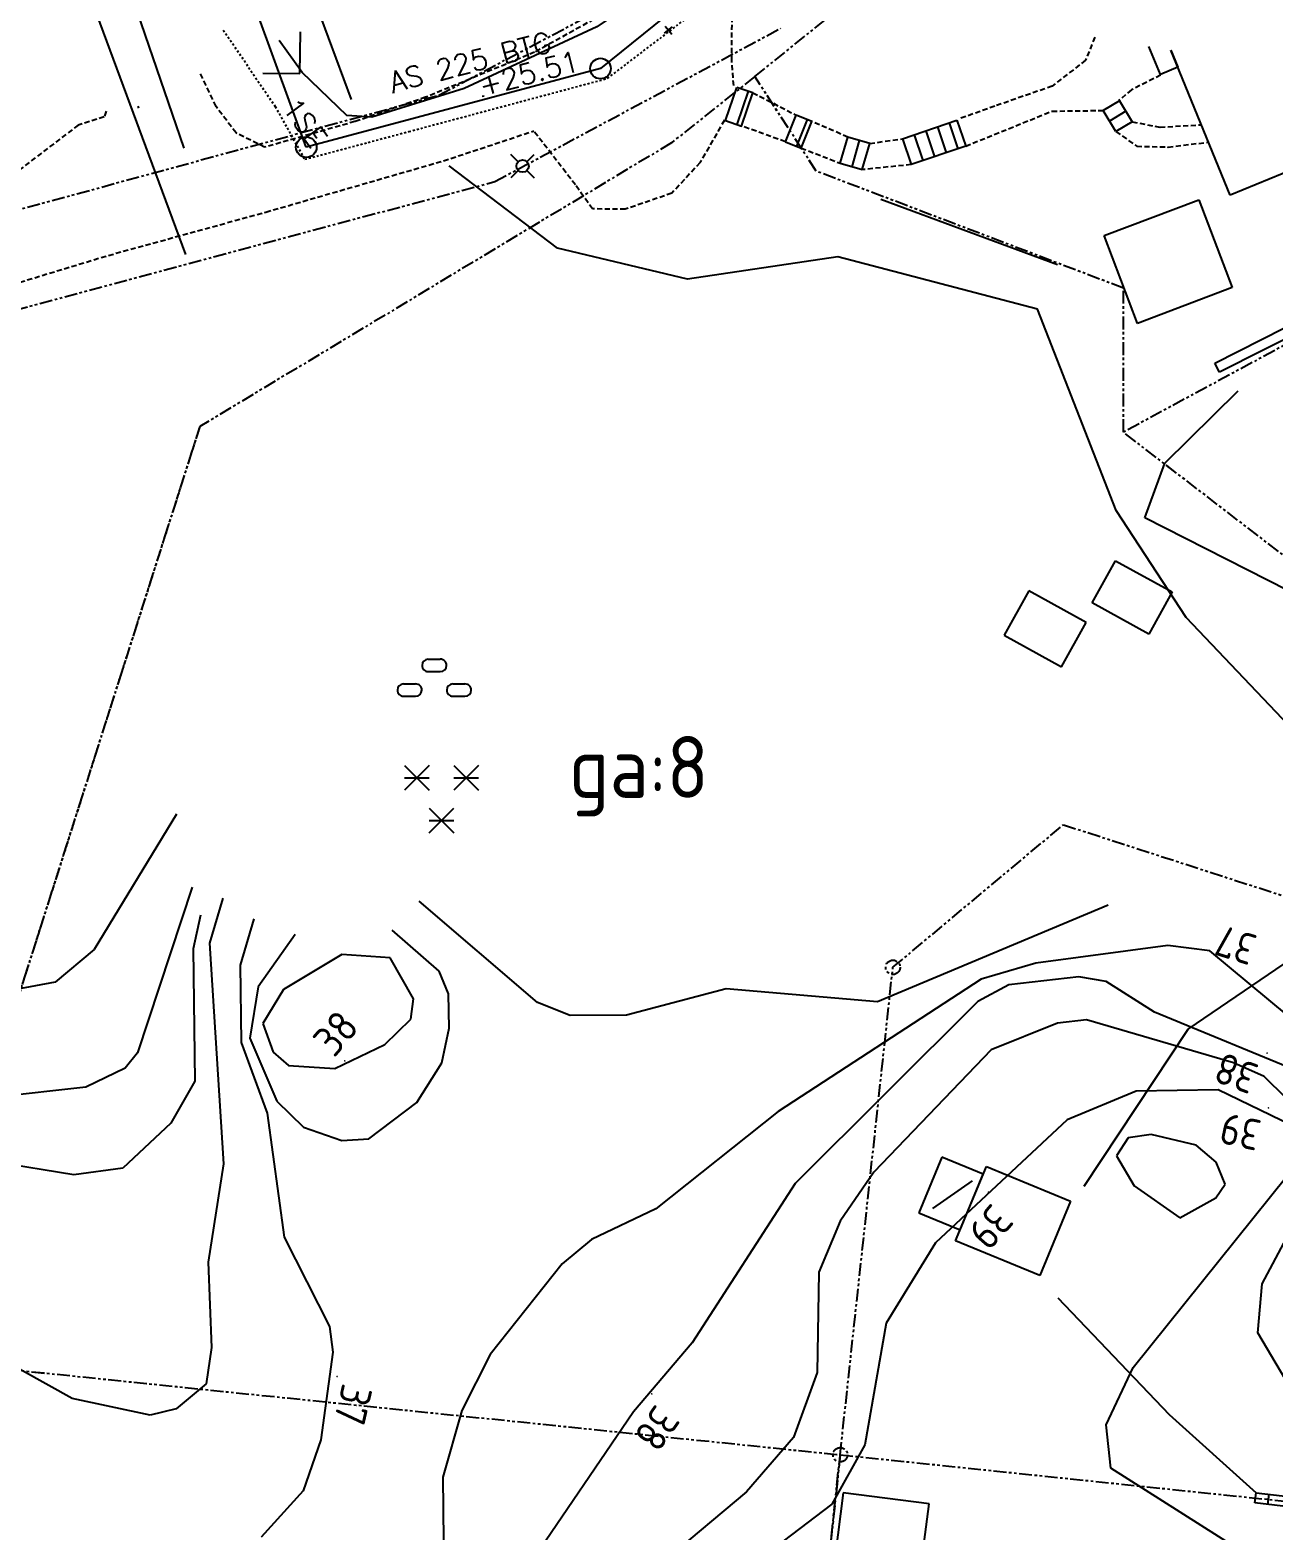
# Model space of a CAD drawing. Header units: metres. Extents: x 139929 to 142176, y 6401995 to 6404420.
# Drawn here: x 140269.7 to 140330.2, y 6402432.4 to 6402505.4 of the extents above; entities that cross this region are included whole.
import ezdxf
from ezdxf.enums import TextEntityAlignment as Align

# ---------------------------------------------------------------- set-up
doc = ezdxf.new("R2010")
doc.units = ezdxf.units.M
doc.header["$LTSCALE"] = 0.5
for name, pattern in [('DASHED', [0.75, 0.5, -0.25]), ('DASHED2', [0.375, 0.25, -0.125]), ('HIDDEN2', [0.1875, 0.125, -0.0625]), ('PHANTOM', [2.5, 1.25, -0.25, 0.25, -0.25, 0.25, -0.25])]:
    doc.linetypes.add(name, pattern=pattern)
doc.layers.get('0').update_dxf_attribs({"color": 1})
doc.layers.add('FAS_HAKPARENTES', color=250, linetype='Continuous', lineweight=18)
doc.layers.add('LM_GRÄNSPUNKT_TEXT_NY', color=94, linetype='Continuous', lineweight=25)
for name, color, linetype in [('M-BEF-BELYSNINGSSTOLPE', 4, 'Continuous'), ('M-BEF-BYGGNAD', 3, 'Continuous'), ('M-BEF-EL', 4, 'ELLEDNING'), ('M-BEF-EL-TEXT', 1, 'Continuous'), ('M-BEF-MARKLINJE', 4, 'Continuous'), ('M-BEF-MUR', 4, 'Continuous'), ('M-BEF-NIVÅ', 4, 'Continuous'), ('M-BEF-NIVÅKURVA-PRIMÄR-0.5M', 12, 'Continuous'), ('M-BEF-NIVÅKURVA-PRIMÄR-1.0M', 12, 'Continuous'), ('M-BEF-STAKET', 4, 'STAKET'), ('M-BEF-TRAPPA', 4, 'Continuous'), ('M-BEF-VA-INFO', 4, 'Continuous'), ('M-BEF-VA-S', 4, 'Continuous'), ('M-BEF-VA-TEXT', 1, 'Continuous'), ('M-BEF-VA-V', 4, 'HIDDEN2'), ('M-BEF-VÄGKANT', 1, 'DASHED'), ('M-GR-FASTIGHETSGRÄNS', 3, 'PHANTOM'), ('M-GR-RÄTTIGHETSGRÄNS', 3, 'DASHED')]:
    doc.layers.add(name, color=color, linetype=linetype)
doc.styles.add('ISO', font='iso.shx', dxfattribs={"height": 2.5})
doc.styles.add('ITALICC', font='italicc', dxfattribs={"oblique": 10})
doc.styles.add('ROMANS', font='romans')
doc.styles.get("Standard").update_dxf_attribs({"font": 'simplex8.shx'})
doc.linetypes.add('ELLEDNING', pattern='A,3,-0.5,["E",Standard,S=0.5,R=0,X=0,Y=-0.25],-0.5', length=4)
doc.linetypes.add('STAKET', pattern='A,7,[134,morastr.shx,S=0.8,R=0,X=0,Y=0],0.6,[134,morastr.shx,S=0.8,R=0,X=0,Y=0],1', length=8.6)

# ---------------------------------------------------------------- blocks, each defined once
blk = doc.blocks.new('osynlig cirkel')
blk.add_circle((0, 0), 0.005)
blk = doc.blocks.new('OSYNLIG')
blk.add_blockref('osynlig cirkel', (0, 0))
blk = doc.blocks.new('PRI_L_BELYS')
for points in [[(-0.212, 0.212, 0), (-0.566, 0.566, 0)], [(0.212, 0.212, 0), (0.566, 0.566, 0)], [(-0.212, -0.212, 0), (-0.566, -0.566, 0)], [(0.212, -0.212, 0), (0.566, -0.566, 0)]]:
    blk.add_polyline3d(points)
blk.add_circle((0, 0), 0.3)
blk = doc.blocks.new('PRI_M_BARRSKOG')
for points in [[(-0.6, 1.478, 0), (-1.8, 0.278, 0)], [(-1.8, 1.478, 0), (-0.6, 0.278, 0)], [(0.6, 1.478, 0), (1.8, 0.278, 0)], [(1.8, 1.478, 0), (0.6, 0.278, 0)], [(-1.8, 0.878, 0), (-0.6, 0.878, 0)], [(0.6, 0.878, 0), (1.8, 0.878, 0)], [(-0.6, -1.8, 0), (0.6, -0.6, 0)], [(-0.6, -0.6, 0), (0.6, -1.8, 0)], [(-0.6, -1.2, 0), (0.6, -1.2, 0)]]:
    blk.add_polyline3d(points)
blk = doc.blocks.new('PRI_M_LÖVSKOG')
for p, q in [((-0.295, 1.2), (0.295, 1.2)), ((-0.295, 0.6), (0.295, 0.6)), ((-1.495, 0), (-0.905, 0)), ((-1.495, -0.6), (-0.905, -0.6)), ((0.905, 0), (1.495, 0)), ((0.905, -0.6), (1.495, -0.6))]:
    blk.add_line(p, q)
for centre, start, end in [((-0.295, 0.9), 90.00001, 179.99999), ((-0.295, 0.9), 179.99999, 270.00003), ((0.295, 0.9), 0, 90.00001), ((0.295, 0.9), 270.00003, 0.00001), ((-1.495, -0.3), 90.00001, 179.99999), ((-1.495, -0.3), 179.99999, 270.00003), ((-0.905, -0.3), 0, 90.00001), ((-0.905, -0.3), 270.00003, 0.00001), ((0.905, -0.3), 90.00001, 179.99999), ((0.905, -0.3), 179.99999, 270.00003), ((1.495, -0.3), 0, 90.00001), ((1.495, -0.3), 270.00003, 0.00001)]:
    blk.add_arc(centre, 0.3, start, end)
blk = doc.blocks.new('PRI_NIVÅ_HÖJDPUNKT_ISM')
at = {"color": 7}
for p, q in [((-0.25, 0), (0.25, 0)), ((0, 0.25), (0, -0.25))]:
    blk.add_line(p, q, dxfattribs=at)
blk = doc.blocks.new('BRUNN')
blk.add_circle((0, 0), 0.5)
blk = doc.blocks.new('LIGGARPUNKT')
blk.add_circle((0, 0), 0.35)
at = {"layer": 'LM_GRÄNSPUNKT_TEXT_NY', "style": 'ITALICC', "oblique": 10}
blk.add_attdef('PUNKTBETECKNING', (0.5, -0.35), '', height=0.7, dxfattribs=at)
blk = doc.blocks.new('PRI_NIVÅ_HÖJDPKT')
at = {"color": 0, "linetype": 'Continuous', "lineweight": -3}
blk.add_circle((183, 184), 0.0005, dxfattribs=at)

msp = doc.modelspace()

# ---------------------------------------------------------------- linework, layer by layer
at = {"layer": 'FAS_HAKPARENTES', "lineweight": -3}
for p, q in [((140282.845, 6402503.293), (140282.866, 6402505.318)), ((140281.045, 6402503.311), (140282.845, 6402503.293))]:
    msp.add_line(p, q, dxfattribs=at)
at = {"layer": 'M-BEF-BYGGNAD'}
for p, q in [((140324.689, 6402503.248), (140324.131, 6402504.608)), ((140325.195, 6402504.424), (140325.536, 6402503.595)), ((140328.086, 6402497.382), (140325.195, 6402504.424)), ((140325.536, 6402503.595), (140324.689, 6402503.248)), ((140337.51, 6402501.249), (140328.086, 6402497.382)), ((140321.956, 6402495.41), (140326.559, 6402497.152)), ((140326.559, 6402497.152), (140328.175, 6402492.882)), ((140323.574, 6402491.14), (140321.956, 6402495.41)), ((140328.175, 6402492.882), (140323.574, 6402491.14)), ((140321.379, 6402477.554), (140322.507, 6402479.602)), ((140322.507, 6402479.602), (140325.262, 6402478.085)), ((140318.3, 6402478.142), (140317.097, 6402475.985)), ((140321.078, 6402476.594), (140318.3, 6402478.142)), ((140324.135, 6402476.037), (140321.379, 6402477.554)), ((140325.262, 6402478.085), (140324.135, 6402476.037)), ((140319.875, 6402474.436), (140321.078, 6402476.594)), ((140317.097, 6402475.985), (140319.875, 6402474.436)), ((140314.058, 6402450.594), (140312.944, 6402447.899)), ((140316.068, 6402449.764), (140314.058, 6402450.594)), ((140314.735, 6402446.537), (140316.227, 6402450.149)), ((140314.955, 6402447.069), (140316.068, 6402449.764)), ((140316.227, 6402450.149), (140320.317, 6402448.46)), ((140313.629, 6402448.11), (140315.56, 6402449.452)), ((140320.317, 6402448.46), (140318.825, 6402444.848)), ((140312.944, 6402447.899), (140314.955, 6402447.069)), ((140318.825, 6402444.848), (140314.735, 6402446.537)), ((140309.27, 6402434.28), (140308.874, 6402431.206)), ((140313.448, 6402433.742), (140309.27, 6402434.28)), ((140313.052, 6402430.667), (140313.448, 6402433.742))]:
    msp.add_line(p, q, dxfattribs=at)
at = {"layer": 'M-BEF-EL', "flags": 128}
msp.add_lwpolyline([(140301.61, 6402508.491), (140297.282, 6402505.569), (140290.838, 6402502.559), (140286.34, 6402501.164), (140285.128, 6402501.251), (140282.958, 6402503.344), (140281.83, 6402504.895)], dxfattribs=at)
at = {"layer": 'M-BEF-MARKLINJE', "lineweight": -3}
for p, q in [((140295.364, 6402494.795), (140290.108, 6402498.801)), ((140301.689, 6402493.293), (140295.364, 6402494.795)), ((140309, 6402494.386), (140301.689, 6402493.293)), ((140318.708, 6402491.843), (140309, 6402494.386)), ((140322.533, 6402482.043), (140318.708, 6402491.843)), ((140325.941, 6402476.841), (140322.533, 6402482.043)), ((140333.389, 6402468.994), (140325.941, 6402476.841)), ((140326.041, 6402456.823), (140333.251, 6402461.742)), ((140320.985, 6402449.19), (140326.041, 6402456.823))]:
    msp.add_line(p, q, dxfattribs=at)
at = {"layer": 'M-BEF-MARKLINJE'}
for p, q in [((140326.041, 6402456.823, 38.257), (140333.251, 6402461.742, 37.004)), ((140320.985, 6402449.19, 39.704), (140326.041, 6402456.823, 38.257)), ((140319.702, 6402443.757, 39.744), (140325.111, 6402438.089, 39.144)), ((140325.111, 6402438.089, 39.144), (140329.349, 6402434.28, 39.338))]:
    msp.add_line(p, q, dxfattribs=at)
at = {"layer": 'M-BEF-MUR', "lineweight": -3}
for p, q in [((140327.335, 6402489.215), (140334.995, 6402493.087)), ((140335.222, 6402492.641), (140327.561, 6402488.769)), ((140327.561, 6402488.769), (140327.335, 6402489.215)), ((140324.911, 6402484.354), (140328.482, 6402487.864)), ((140323.94, 6402481.692), (140324.911, 6402484.354)), ((140333.166, 6402476.995), (140323.94, 6402481.692)), ((140329.292, 6402433.784), (140329.349, 6402434.28)), ((140338.493, 6402432.723), (140329.292, 6402433.784)), ((140329.349, 6402434.28), (140338.548, 6402433.22)), ((140329.922, 6402433.711), (140329.98, 6402434.208))]:
    msp.add_line(p, q, dxfattribs=at)
at = {"layer": 'M-BEF-MUR'}
for p, q in [((140329.292, 6402433.784), (140329.349, 6402434.28)), ((140338.493, 6402432.723), (140329.292, 6402433.784)), ((140329.349, 6402434.28), (140338.548, 6402433.22)), ((140329.922, 6402433.711), (140329.98, 6402434.208))]:
    msp.add_line(p, q, dxfattribs=at)
at = {"layer": 'M-BEF-NIVÅKURVA-PRIMÄR-0.5M', "linetype": 'Continuous', "lineweight": -3}
for p, q in [((140276.848, 6402467.28, 34.5), (140272.832, 6402460.696, 34.5)), ((140277.607, 6402463.731, 35.5), (140274.942, 6402455.671, 35.5)), ((140279.098, 6402463.186, 36.5), (140278.448, 6402460.997, 36.5)), ((140289.611, 6402459.642, 37.5), (140287.329, 6402461.642, 37.5)), ((140278.448, 6402460.997, 36.5), (140279.13, 6402450.273, 36.5)), ((140282.612, 6402461.428, 37.5), (140280.812, 6402458.88, 37.5)), ((140325.056, 6402460.899, 37.5), (140318.632, 6402460.03, 37.5)), ((140327.102, 6402460.638, 37.5), (140325.056, 6402460.899, 37.5)), ((140272.832, 6402460.696, 34.5), (140270.94, 6402459.113, 34.5)), ((140318.632, 6402460.03, 37.5), (140315.974, 6402459.251, 37.5)), ((140332.818, 6402455.868, 37.5), (140327.102, 6402460.638, 37.5)), ((140290.064, 6402458.536, 37.5), (140289.611, 6402459.642, 37.5)), ((140315.974, 6402459.251, 37.5), (140306.104, 6402452.816, 37.5)), ((140270.94, 6402459.113, 34.5), (140267.356, 6402458.446, 34.5)), ((140280.812, 6402458.88, 37.5), (140280.407, 6402456.393, 37.5)), ((140290.102, 6402456.871, 37.5), (140290.064, 6402458.536, 37.5)), ((140319.681, 6402457.109, 38.5), (140316.46, 6402455.816, 38.5)), ((140321.1, 6402457.28, 38.5), (140319.681, 6402457.109, 38.5)), ((140328.248, 6402455.181, 38.5), (140321.1, 6402457.28, 38.5)), ((140280.407, 6402456.393, 37.5), (140281.726, 6402453.316, 37.5)), ((140289.748, 6402455.179, 37.5), (140290.102, 6402456.871, 37.5)), ((140274.942, 6402455.671, 35.5), (140274.34, 6402454.92, 35.5)), ((140316.46, 6402455.816, 38.5), (140310.749, 6402449.871, 38.5)), ((140274.34, 6402454.92, 35.5), (140272.431, 6402454.005, 35.5)), ((140288.535, 6402453.257, 37.5), (140289.748, 6402455.179, 37.5)), ((140329.738, 6402454.515, 38.5), (140328.248, 6402455.181, 38.5)), ((140332.269, 6402452.015, 38.5), (140329.738, 6402454.515, 38.5)), ((140272.431, 6402454.005, 35.5), (140263.994, 6402453.058, 35.5)), ((140281.726, 6402453.316, 37.5), (140283.026, 6402452.062, 37.5)), ((140286.204, 6402451.498, 37.5), (140288.535, 6402453.257, 37.5)), ((140306.104, 6402452.816, 37.5), (140300.161, 6402448.083, 37.5)), ((140283.026, 6402452.062, 37.5), (140284.887, 6402451.404, 37.5)), ((140284.887, 6402451.404, 37.5), (140286.204, 6402451.498, 37.5)), ((140323.122, 6402451.531, 39.5), (140322.555, 6402450.66, 39.5)), ((140324.25, 6402451.697, 39.5), (140323.122, 6402451.531, 39.5)), ((140326.428, 6402451.18, 39.5), (140324.25, 6402451.697, 39.5)), ((140322.555, 6402450.66, 39.5), (140323.413, 6402449.208, 39.5)), ((140327.406, 6402450.363, 39.5), (140326.428, 6402451.18, 39.5)), ((140279.13, 6402450.273, 36.5), (140278.386, 6402445.495, 36.5)), ((140310.749, 6402449.871, 38.5), (140309.119, 6402447.482, 38.5)), ((140327.84, 6402449.279, 39.5), (140327.406, 6402450.363, 39.5)), ((140323.413, 6402449.208, 39.5), (140325.637, 6402447.648, 39.5)), ((140327.381, 6402448.618, 39.5), (140327.84, 6402449.279, 39.5)), ((140329.643, 6402444.436, 38.5), (140332.412, 6402449.651, 38.5)), ((140325.637, 6402447.648, 39.5), (140327.381, 6402448.618, 39.5)), ((140300.161, 6402448.083, 37.5), (140297.02, 6402446.595, 37.5)), ((140309.119, 6402447.482, 38.5), (140308.075, 6402445.01, 38.5)), ((140297.02, 6402446.595, 37.5), (140295.601, 6402445.407, 37.5)), ((140278.386, 6402445.495, 36.5), (140278.545, 6402441.346, 36.5)), ((140295.601, 6402445.407, 37.5), (140292.102, 6402440.996, 37.5)), ((140308.075, 6402445.01, 38.5), (140307.994, 6402440.125, 38.5)), ((140329.431, 6402442.062, 38.5), (140329.643, 6402444.436, 38.5)), ((140271.774, 6402438.869, 36.5), (140263.072, 6402443.678, 36.5)), ((140331.206, 6402439.045, 38.5), (140329.431, 6402442.062, 38.5)), ((140278.545, 6402441.346, 36.5), (140278.284, 6402439.574, 36.5)), ((140292.102, 6402440.996, 37.5), (140290.719, 6402438.279, 37.5)), ((140278.284, 6402439.574, 36.5), (140276.829, 6402438.359, 36.5)), ((140307.994, 6402440.125, 38.5), (140306.842, 6402436.962, 38.5)), ((140275.558, 6402438.045, 36.5), (140271.774, 6402438.869, 36.5)), ((140276.829, 6402438.359, 36.5), (140275.558, 6402438.045, 36.5)), ((140290.719, 6402438.279, 37.5), (140289.8, 6402435.04, 37.5)), ((140306.842, 6402436.962, 38.5), (140304.568, 6402434.319, 38.5)), ((140289.8, 6402435.04, 37.5), (140289.835, 6402431.945, 37.5)), ((140304.568, 6402434.319, 38.5), (140300.653, 6402431.052, 38.5))]:
    msp.add_line(p, q, dxfattribs=at)
at = {"layer": 'M-BEF-NIVÅKURVA-PRIMÄR-1.0M', "linetype": 'Continuous', "lineweight": -3}
for p, q in [((140294.406, 6402458.124, 37), (140288.64, 6402463.051, 37)), ((140278.01, 6402462.373, 36), (140277.647, 6402460.734, 36)), ((140280.603, 6402462.187, 37), (140279.938, 6402459.936, 37)), ((140322.152, 6402462.859, 37), (140310.928, 6402458.147, 37)), ((140277.647, 6402460.734, 36), (140277.734, 6402454.292, 36)), ((140284.887, 6402460.455, 38), (140282.048, 6402458.753, 38)), ((140287.238, 6402460.295, 38), (140284.887, 6402460.455, 38)), ((140288.366, 6402458.292, 38), (140287.238, 6402460.295, 38)), ((140279.938, 6402459.936, 37), (140279.989, 6402456.171, 37)), ((140320.728, 6402459.37, 38), (140317.316, 6402458.971, 38)), ((140322.053, 6402459.135, 38), (140320.728, 6402459.37, 38)), ((140282.048, 6402458.753, 38), (140281.046, 6402457.096, 38)), ((140303.574, 6402458.778, 37), (140298.734, 6402457.501, 37)), ((140310.928, 6402458.147, 37), (140303.574, 6402458.778, 37)), ((140317.316, 6402458.971, 38), (140315.813, 6402458.164, 38)), ((140324.404, 6402457.649, 38), (140322.053, 6402459.135, 38)), ((140288.235, 6402457.315, 38), (140288.366, 6402458.292, 38)), ((140295.989, 6402457.49, 37), (140294.406, 6402458.124, 37)), ((140315.813, 6402458.164, 38), (140306.925, 6402449.318, 38)), ((140281.046, 6402457.096, 38), (140281.548, 6402455.697, 38)), ((140286.979, 6402456.082, 38), (140288.235, 6402457.315, 38)), ((140298.734, 6402457.501, 37), (140295.989, 6402457.49, 37)), ((140331.975, 6402454.523, 38), (140324.404, 6402457.649, 38)), ((140279.989, 6402456.171, 37), (140281.246, 6402452.745, 37)), ((140281.548, 6402455.697, 38), (140282.289, 6402455.061, 38)), ((140284.536, 6402454.918, 38), (140286.979, 6402456.082, 38)), ((140282.289, 6402455.061, 38), (140284.536, 6402454.918, 38)), ((140277.734, 6402454.292, 36), (140276.567, 6402452.249, 36)), ((140323.512, 6402453.807, 39), (140320.153, 6402452.422, 39)), ((140327.506, 6402453.876, 39), (140323.512, 6402453.807, 39)), ((140331.079, 6402452.137, 39), (140327.506, 6402453.876, 39)), ((140281.246, 6402452.745, 37), (140282.081, 6402446.706, 37)), ((140276.567, 6402452.249, 36), (140274.229, 6402450.059, 36)), ((140320.153, 6402452.422, 39), (140313.754, 6402446.432, 39)), ((140271.853, 6402449.736, 36), (140266.211, 6402450.648, 36)), ((140323.368, 6402440.375, 39), (140331.705, 6402450.75, 39)), ((140274.229, 6402450.059, 36), (140271.853, 6402449.736, 36)), ((140306.925, 6402449.318, 38), (140301.927, 6402441.578, 38)), ((140282.081, 6402446.706, 37), (140284.277, 6402442.366, 37)), ((140313.754, 6402446.432, 39), (140311.358, 6402442.519, 39)), ((140311.358, 6402442.519, 39), (140310.324, 6402436.603, 39)), ((140284.277, 6402442.366, 37), (140284.448, 6402441.124, 37)), ((140284.448, 6402441.124, 37), (140283.861, 6402436.847, 37)), ((140301.927, 6402441.578, 38), (140299.061, 6402438.211, 38)), ((140322.055, 6402437.584, 39), (140323.368, 6402440.375, 39)), ((140299.061, 6402438.211, 38), (140293.705, 6402430.346, 38)), ((140322.282, 6402435.483, 39), (140322.055, 6402437.584, 39)), ((140283.861, 6402436.847, 37), (140283.001, 6402434.369, 37)), ((140310.324, 6402436.603, 39), (140308.716, 6402433.727, 39)), ((140329.197, 6402431.075, 39), (140322.282, 6402435.483, 39)), ((140283.001, 6402434.369, 37), (140280.963, 6402432.118, 37)), ((140308.716, 6402433.727, 39), (140306.352, 6402431.921, 39))]:
    msp.add_line(p, q, dxfattribs=at)
at = {"layer": 'M-BEF-STAKET', "lineweight": -3}
msp.add_line((140319.693, 6402493.986), (140311.098, 6402497.172), dxfattribs=at)
at = {"layer": 'M-BEF-TRAPPA', "lineweight": -3}
for p, q in [((140303.545, 6402501.002), (140304.087, 6402502.622)), ((140304.869, 6402502.36), (140304.087, 6402502.622)), ((140304.114, 6402500.812), (140304.656, 6402502.431)), ((140304.328, 6402500.74), (140304.869, 6402502.36)), ((140322.704, 6402501.973), (140321.912, 6402501.495)), ((140322.704, 6402501.973), (140323.322, 6402500.951)), ((140303.545, 6402501.002), (140304.328, 6402500.74)), ((140306.454, 6402499.98), (140306.973, 6402501.275)), ((140307.743, 6402500.966), (140306.973, 6402501.275)), ((140307.01, 6402499.756), (140307.53, 6402501.051)), ((140307.223, 6402499.671), (140307.743, 6402500.966)), ((140312.148, 6402500.124), (140314.8, 6402501.021)), ((140314.421, 6402500.893), (140314.848, 6402499.635)), ((140314.8, 6402501.021), (140315.226, 6402499.763)), ((140322.53, 6402500.472), (140321.912, 6402501.495)), ((140323.014, 6402501.46), (140322.222, 6402500.981)), ((140323.322, 6402500.951), (140322.53, 6402500.472)), ((140309.121, 6402498.93), (140309.489, 6402500.202)), ((140310.561, 6402499.891), (140309.489, 6402500.202)), ((140312.148, 6402500.124), (140312.574, 6402498.866)), ((140312.716, 6402500.317), (140313.142, 6402499.058)), ((140313.285, 6402500.509), (140313.71, 6402499.25)), ((140313.853, 6402500.701), (140314.279, 6402499.443)), ((140306.454, 6402499.98), (140307.223, 6402499.671)), ((140309.697, 6402498.763), (140310.066, 6402500.034)), ((140310.192, 6402498.619), (140310.561, 6402499.891)), ((140315.226, 6402499.763), (140312.574, 6402498.866)), ((140309.121, 6402498.93), (140310.192, 6402498.619))]:
    msp.add_line(p, q, dxfattribs=at)
at = {"layer": 'M-BEF-VA-INFO'}
for p, q in [((140285.347, 6402502.033), (140282.577, 6402509.544)), ((140277.294, 6402494.495), (140272.555, 6402507.317)), ((140277.219, 6402499.67), (140274.759, 6402506.848))]:
    msp.add_line(p, q, dxfattribs=at)
at = {"layer": 'M-BEF-VA-S'}
for points in [[(140320.128, 6402521.844, 0), (140308.257, 6402512.254, 0), (140297.463, 6402503.534, 0)], [(140283.154, 6402499.713, 0), (140280.037, 6402508.274, 0), (140279.575, 6402509.46, 0)], [(140297.463, 6402503.534, 0), (140283.154, 6402499.713, 0)]]:
    msp.add_polyline3d(points, dxfattribs=at)
at = {"layer": 'M-BEF-VA-TEXT'}
for points in [[(140287.355, 6402502.37, 0), (140287.452, 6402502.395, 0)], [(140274.955, 6402501.699, 0), (140274.99, 6402501.605, 0)], [(140291.701, 6402502.186, 0), (140291.798, 6402502.212, 0)]]:
    msp.add_polyline3d(points, dxfattribs=at)
at = {"layer": 'M-BEF-VA-V'}
msp.add_polyline3d([(140279.119, 6402505.41, 0), (140281.637, 6402501.691, 0), (140283.08, 6402499.122, 0), (140288.138, 6402500.472, 0), (140297.813, 6402503.06, 0), (140304.379, 6402508.069, 0)], dxfattribs=at)
at = {"layer": 'M-BEF-VÄGKANT', "lineweight": -3}
for p, q in [((140299.763, 6402507.393), (140294.258, 6402504.327)), ((140303.844, 6402503.915), (140303.863, 6402506.257)), ((140321.503, 6402505.061), (140321.053, 6402503.939)), ((140294.258, 6402504.327), (140288.96, 6402502.137)), ((140303.943, 6402502.709), (140303.844, 6402503.915)), ((140321.053, 6402503.939), (140319.431, 6402502.681)), ((140278.766, 6402501.69), (140277.988, 6402503.327)), ((140324.701, 6402503.221), (140323.292, 6402502.5)), ((140304.869, 6402502.36), (140306.973, 6402501.275)), ((140319.431, 6402502.681), (140316.635, 6402501.704)), ((140323.292, 6402502.5), (140322.66, 6402501.979)), ((140279.737, 6402500.403), (140278.766, 6402501.69)), ((140288.96, 6402502.137), (140285.519, 6402500.956)), ((140316.635, 6402501.704), (140314.876, 6402501.076)), ((140273.327, 6402501.189), (140272.065, 6402500.788)), ((140273.418, 6402501.463), (140273.327, 6402501.189)), ((140285.519, 6402500.956), (140281.13, 6402499.712)), ((140303.486, 6402501.024), (140302.306, 6402498.964)), ((140309.489, 6402500.202), (140307.743, 6402500.966)), ((140315.226, 6402499.763), (140319.42, 6402501.466)), ((140319.42, 6402501.466), (140321.912, 6402501.495)), ((140323.322, 6402500.951), (140324.674, 6402500.681)), ((140272.065, 6402500.788), (140266.565, 6402496.595)), ((140281.13, 6402499.712), (140279.737, 6402500.403)), ((140289.83, 6402499.049), (140294.217, 6402500.5)), ((140296.244, 6402497.878), (140294.217, 6402500.5)), ((140306.454, 6402499.98), (140304.328, 6402500.74)), ((140310.561, 6402499.891), (140312.148, 6402500.124)), ((140322.53, 6402500.472), (140323.542, 6402499.759)), ((140324.674, 6402500.681), (140326.68, 6402500.806)), ((140307.223, 6402499.671), (140309.121, 6402498.93)), ((140323.542, 6402499.759), (140325.07, 6402499.72)), ((140325.07, 6402499.72), (140327.031, 6402499.954)), ((140281.185, 6402496.556), (140289.83, 6402499.049)), ((140302.306, 6402498.964), (140300.933, 6402497.475)), ((140312.574, 6402498.866), (140310.192, 6402498.619)), ((140297.073, 6402496.707), (140296.244, 6402497.878)), ((140300.933, 6402497.475), (140298.669, 6402496.7)), ((140273.53, 6402494.451), (140281.185, 6402496.556)), ((140298.669, 6402496.7), (140297.073, 6402496.707)), ((140263.487, 6402491.406), (140273.53, 6402494.451))]:
    msp.add_line(p, q, dxfattribs=at)
at = {"layer": 'M-GR-FASTIGHETSGRÄNS'}
for p, q in [((140289.598, 6402502.238), (140301.447, 6402508.519)), ((140304.968, 6402503.148), (140309.849, 6402507.07)), ((140292.331, 6402498.044), (140306.241, 6402505.501)), ((140304.966, 6402503.147), (140300.916, 6402499.926)), ((140307.951, 6402498.548), (140304.966, 6402503.147)), ((140307.951, 6402498.548), (140304.968, 6402503.148)), ((140246.674, 6402490.551), (140289.598, 6402502.238)), ((140300.916, 6402499.926), (140277.973, 6402486.126)), ((140346.746, 6402498.749), (140322.891, 6402485.854)), ((140226.735, 6402480.447), (140292.331, 6402498.044)), ((140322.903, 6402492.854), (140307.951, 6402498.548)), ((140322.903, 6402492.854), (140307.951, 6402498.548)), ((140322.891, 6402485.854), (140322.903, 6402492.854)), ((140322.891, 6402485.854), (140322.903, 6402492.854)), ((140277.973, 6402486.126), (140239.174, 6402364.236)), ((140350.245, 6402464.812), (140322.891, 6402485.854)), ((140350.247, 6402464.813), (140322.891, 6402485.854)), ((140311.683, 6402459.83), (140319.975, 6402466.764)), ((140311.683, 6402459.83), (140319.975, 6402466.764)), ((140311.683, 6402459.83), (140319.975, 6402466.764)), ((140319.975, 6402466.764), (140364.559, 6402452.356)), ((140319.975, 6402466.764), (140348.006, 6402457.704)), ((140319.975, 6402466.764), (140364.559, 6402452.356)), ((140309.119, 6402436.126), (140311.683, 6402459.83)), ((140309.119, 6402436.126), (140311.683, 6402459.83)), ((140309.119, 6402436.126), (140311.683, 6402459.83)), ((140175.293, 6402449.879), (140309.119, 6402436.126)), ((140175.295, 6402449.878), (140309.117, 6402436.126)), ((140309.119, 6402436.126), (140306.563, 6402412.283)), ((140306.563, 6402412.283), (140309.119, 6402436.126)), ((140309.119, 6402436.126), (140306.563, 6402412.283)), ((140309.119, 6402436.126), (140336.646, 6402433.259)), ((140309.119, 6402436.126), (140336.646, 6402433.259))]:
    msp.add_line(p, q, dxfattribs=at)
at = {"layer": 'M-GR-RÄTTIGHETSGRÄNS', "color": 1, "linetype": 'DASHED2', "lineweight": -3}
msp.add_line((140277.973, 6402486.126), (140239.174, 6402364.236), dxfattribs=at)

# ---------------------------------------------------------------- block references
at = {"layer": 'M-BEF-BELYSNINGSSTOLPE', "lineweight": -3}
msp.add_blockref('PRI_L_BELYS', (140293.675, 6402498.794), dxfattribs=at)
at = {"layer": 'M-BEF-MARKLINJE'}
msp.add_blockref('PRI_M_LÖVSKOG', (140289.378, 6402473.613, 35.86), dxfattribs=at)
at = {"layer": 'M-BEF-MARKLINJE', "lineweight": -3}
msp.add_blockref('PRI_M_BARRSKOG', (140289.728, 6402468.165, 35.86), dxfattribs=at)
at = {"layer": 'M-BEF-NIVÅ', "lineweight": -3, "rotation": 39.13199790607892}
msp.add_blockref('PRI_NIVÅ_HÖJDPUNKT_ISM', (140300.772, 6402505.406), dxfattribs=at)
at = {"layer": 'M-BEF-NIVÅKURVA-PRIMÄR-1.0M', "color": 1, "linetype": 'Continuous', "lineweight": -3, "xscale": 0.001, "yscale": 0.001, "zscale": 0.001}
for p in [(140329.709, 6402455.478, 38), (140284.849, 6402455.097, 38), (140329.767, 6402452.814, 39), (140316.152, 6402448.716, 39), (140284.479, 6402439.748, 37), (140299.783, 6402438.904, 38)]:
    msp.add_blockref('PRI_NIVÅ_HÖJDPKT', p, dxfattribs=at)
at = {"layer": 'M-BEF-VA-S'}
for p in [(140297.463, 6402503.534), (140283.154, 6402499.713)]:
    msp.add_blockref('BRUNN', p, dxfattribs=at)
at = {"layer": 'M-GR-FASTIGHETSGRÄNS'}
for p in [(140311.683, 6402459.83), (140309.119, 6402436.126)]:
    msp.add_blockref('LIGGARPUNKT', p, dxfattribs=at)
at = {"layer": 'M-GR-RÄTTIGHETSGRÄNS', "lineweight": -3}
msp.add_blockref('OSYNLIG', (140299.325, 6402468.072), dxfattribs=at)

# ---------------------------------------------------------------- texts
at = {"layer": 'M-BEF-EL-TEXT', "linetype": 'Continuous'}
msp.add_text('1SE', height=1, rotation=306.06941, dxfattribs=at).set_placement((140281.696, 6402501.464), align=Align.BOTTOM_LEFT)
at = {"layer": 'M-BEF-NIVÅKURVA-PRIMÄR-1.0M', "style": 'ISO'}
for s, rotation, p in [('37', 162.77399, (140329.611, 6402461.782)), ('38', 48.987, (140284.849, 6402455.097)), ('38', 159.79499, (140329.709, 6402455.478)), ('39', 168.04799, (140329.767, 6402452.814)), ('39', 228.96901, (140316.152, 6402448.716)), ('37', 256.98601, (140284.479, 6402439.748)), ('38', 234.981, (140299.783, 6402438.904))]:
    msp.add_text(s, height=1.5, rotation=rotation, dxfattribs=at).set_placement(p, align=Align.BOTTOM_LEFT)
at = {"layer": 'M-BEF-VA-TEXT', "style": 'ROMANS'}
for s, rotation, p in [('AS 225 BTG ', 14.3883, (140287.355, 6402502.37)), ('+25.51', 14.6991, (140291.701, 6402502.186))]:
    msp.add_text(s, height=1, rotation=rotation, dxfattribs=at).set_placement(p)
at = {"layer": 'M-GR-RÄTTIGHETSGRÄNS', "lineweight": -3, "style": 'ISO'}
msp.add_text('ga:8', height=3, dxfattribs=at).set_placement((140299.325, 6402468.072), align=Align.CENTER)

doc.saveas('drawing.dxf')
